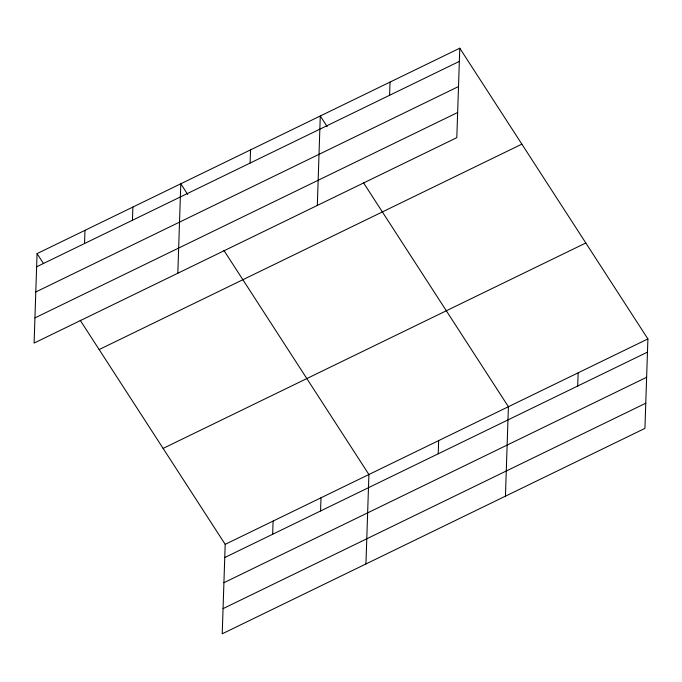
<?xml version="1.0" encoding="UTF-8"?>
<svg xmlns="http://www.w3.org/2000/svg" width="682" height="682" viewBox="0 0 682 682"><rect width="100%" height="100%" fill="white"/><g stroke="black" fill="none" stroke-linecap="round" stroke-linejoin="round"><path stroke-width="1.02" d="M37.067 253.619L34.1 343.072L456.812 137.653L459.779 48.2L37.067 253.619L43.392 263.388M84.534 243.525L84.977 230.337M132.444 220.243L132.879 207.055M177.823 273.226L180.79 183.773L187.686 194.438M80.178 320.242L225.188 544.347L222.221 633.8L644.933 428.381L647.9 338.928L459.779 48.2M250.098 163.075L250.541 149.878M272.655 534.262L273.09 521.065M317.318 205.444L320.284 115.983L327.181 126.647M320.566 510.98L321 497.783M365.944 563.963L368.911 474.51L223.901 250.396M389.593 95.284L390.036 82.096M438.219 453.803L438.654 440.615M505.439 496.172L508.405 406.719L363.395 182.614M577.714 386.012L578.148 372.824M36.632 266.807L459.344 61.389M35.796 291.973L458.509 86.554M34.935 317.906L457.648 112.487M99.146 349.559L521.858 144.141M163.109 448.406L585.821 242.988M225.188 544.347L647.9 338.928M224.745 557.535L647.465 352.125M223.918 582.701L646.63 377.291M223.057 608.634L645.769 403.215"/></g></svg>
